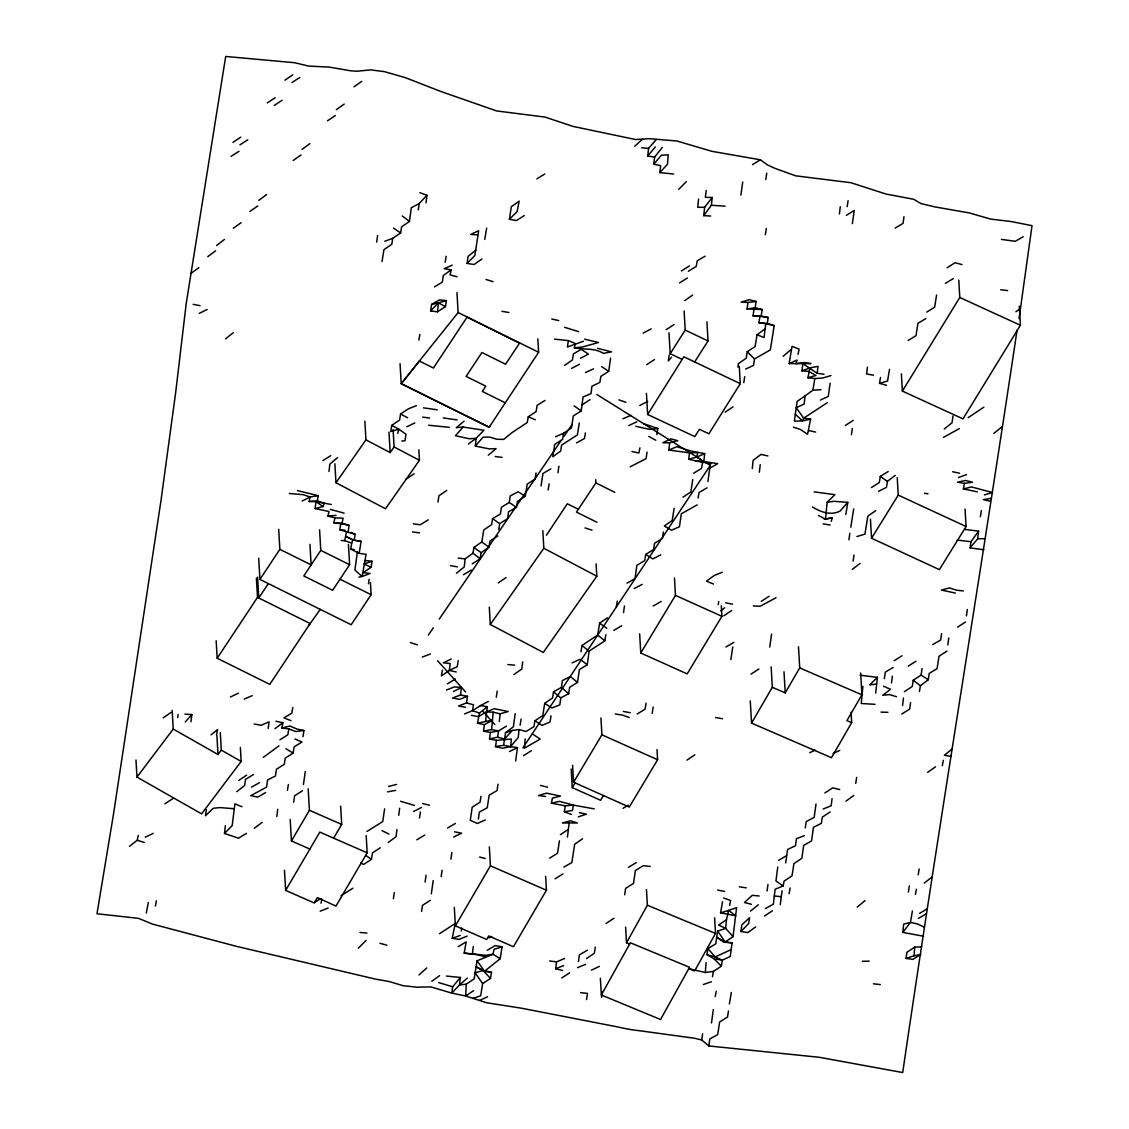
<?xml version="1.0" encoding="UTF-8"?>
<svg xmlns="http://www.w3.org/2000/svg" width="1129" height="1129" viewBox="0 0 1129 1129"><rect width="100%" height="100%" fill="white"/><g stroke="black" fill="none" stroke-linecap="round" stroke-linejoin="round"><path stroke-width="1.5" d="M472.67 998.445L480.7 995.806L482.619 983.627L490.494 978.42L491.454 972.295L483.17 970.573L476.085 966.763L484.524 971.236L500.161 958.761L493.034 954.231L477.059 960.807L474.166 978.857L466.291 984.163L465.67 996.004L486.655 1002.764L521.302 1008.169L618.537 1027.094A78.974 37.85 9 0 0 639.339 1030.706L694.716 1038.271L701.688 1039.978L708.899 1045.962L819.414 1057.309L902.706 1072.55C938.947 824.763 980.071 577.681 1017.088 330.049M814.136 491.863L834.895 494.657L827.148 502.25L825.511 519.157L818.426 515.473M688.634 968.668L705.329 972.492L706.077 962.6M487.333 706.641L479.529 713.076L477.496 723.252L485.569 721.459L487.333 706.641L480.404 705.625L472.515 710.677L464.527 713.937M1019.05 318.618L1032.019 225.659L1011.189 221.552L990.443 219.054L969.486 212.958L934.798 206.889L920.883 203.545L913.77 199.297L885.997 194.047L851.012 182.729L795.677 175.828L774.635 168.235L767.579 165.003L760.41 159.796L711.849 151.314L676.92 140.998L649.33 138.669L635.641 139.544L573.08 126.42L545.081 117.091L496.647 110.938L440.592 91.393L405.466 77.703L384.509 71.663L370.679 69.871L357.018 71.24L350.131 70.718L329.315 67.105L308.654 66.075L294.725 62.744L225.701 56.45L186.229 303.419L175.658 392.666L160.939 500.951L113.507 814.15L96.981 913.77L138.444 918.329L152.514 924.101L236.187 946.271L375.421 979.097L389.293 981.553L403.279 985.73L417.095 987.198L430.812 986.901L451.769 993.111L465.67 996.004L473.545 990.683M485.569 721.459L492.371 720.302L484.44 724.663L483.508 731.14L491.595 729.588L493.204 712.187L486.331 711.905L478.428 716.689L471.47 715.306M525.154 738.945L524.378 748.174L540.212 739.1L533.071 734.358M437.53 311.787L438.334 302.812L446.378 300.639L445.419 306.636L437.53 311.787L430.629 310.997L431.56 304.463L439.463 299.905L446.378 300.639M862.895 686.333L861.258 703.494L875.046 704.341M875.709 693.093L877.416 677.315L860.129 675.227M726.497 919.669L725.693 928.363L733.046 936.689L725.157 941.911L716.717 937.239L717.677 931.129L725.693 928.363L718.637 925.074L726.497 919.669L728.586 910.411L736.602 907.645L733.046 936.689M914.8 947.076L906.926 952.283L905.966 958.408L913.996 955.811L914.8 947.076L921.659 946.906M765.857 322.965L764.065 337.515L757.051 334.763L755.103 346.603L747.229 351.683L746.283 358.203L738.422 363.637L737.971 367.108M710.663 216.048L703.776 215.653L704.609 207.27L712.216 197.504L705.343 197.321L706.246 190.448M698.569 199.057L697.736 207.313L704.609 207.27M923.663 936.266L902.833 932.399L903.68 924.143L910.44 922.393L917.397 923.917L924.453 927.191M752.295 468.563L753.128 460.364L760.96 454.437L767.918 455.918M821.023 389.703L812.88 390.211L805.033 395.94L804.187 403.999L796.227 407.724L794.379 421.145L802.536 420.919L810.608 419.127L807.56 434.256L800.405 429.457L793.419 427.171M830.196 811.906L822.321 817.142L821.376 823.351L813.43 827.303L811.582 840.865L803.679 845.438L801.802 858.365L793.927 863.558L792.008 875.864L784.133 881.072L783.103 885.997L775.115 889.271L773.351 904.146L765.434 908.563M536.049 472.91L535.104 479.021L527.215 484.115L525.295 496.252L518.169 491.792L510.237 495.913L509.292 502.461L501.403 507.231L500.472 513.935L492.569 518.648L491.609 524.618L483.734 529.981L481.801 541.976L473.94 547.438L472.966 553.21L465.12 558.897L464.273 566.885L456.455 573.25M780.252 904.682L782.072 890.753M544.7 703.367L551.827 707.968L559.829 704.891L560.732 697.905L568.677 693.7L569.623 687.378L577.498 682.368L570.3 676.553L562.355 680.604L561.438 687.42L553.52 691.767L552.561 697.934L544.7 703.367L542.781 715.603L534.906 720.754L533.932 726.695L526.029 731.493L519.058 729.574L518.211 737.519L510.562 746.65L502.476 748.259L495.504 746.594L496.464 740.356L511.423 739.029L510.562 746.65L517.477 747.638L515.628 760.988M669.709 442.751L662.85 442.723L670.795 438.871L677.767 440.691L669.709 442.751L668.82 450.062L676.807 446.717L690.793 450.993L704.679 453.604L703.819 461.507L717.677 463.68L709.76 468.21L707.911 481.589M488.278 455.199L496.083 448.665L489.224 448.876L475.323 446.096L476.184 438.278L483.904 430.276L463.116 427.016L456.285 427.679L464.09 421.173M555.567 436.725L563.54 433.254L571.415 428.032L573.334 415.909L581.223 410.914L583.044 396.999L591.031 393.654L591.906 386.217L599.866 382.421L600.826 376.451L608.714 371.314L610.577 358.147M246.39 833.428L238.487 838.17L224.488 833.47L225.348 825.666M481.928 258.964L474.067 264.525L467.138 263.382L474.857 255.535L478.668 230.711L470.708 234.423L477.595 234.917M499.3 721.558L500.175 713.824L508.219 711.524L494.319 708.702L486.331 711.905M703.776 215.653L711.355 205.295L712.216 197.504M662.257 147.419L654.637 157.1L647.707 156.042L648.568 148.393L656.245 139.544M241.916 806.741L234.888 803.876L232.207 825.553L224.488 833.47M426.056 202.895L426.931 195.317L419.917 192.678M759.365 472.204L760.24 464.626M460.35 977.432L459.475 984.996L451.769 993.111L452.715 986.788L460.35 977.432L446.534 976.091M567.407 837.026L569.214 822.956L577.399 822.985L570.399 820.797L562.355 822.999L569.214 822.956M902.579 705.484L903.454 697.976M983.895 549.724L970.065 547.918L977.714 538.716L978.589 531.152L964.745 529.416M465.458 707.262L458.515 706.006L466.517 702.93L467.448 696.283L459.447 699.373L452.503 698.032L460.505 695.027L461.38 687.561L454.479 686.898L446.477 689.988M177.747 717.55L178.1 714.601M785.713 862.965L787.548 849.502L795.508 845.762L796.411 838.692L804.427 835.672M276.817 816.606L277.706 809.267M328.976 471.513L329.851 464.146L337.656 457.499M500.161 958.761L502.095 946.794L494.05 949.306L493.034 954.231L486.232 955.317L472.402 953.878L473.291 946.554M605.836 634.71L604.876 640.82L589.112 651.108L587.292 664.769L579.389 669.582L577.498 682.368M771.601 634.075L769.738 647.086M396.928 829.476L396.039 836.758L388.193 842.474M798.062 354.407L799.078 349.143L792.05 346.335L789.115 363.594L811.017 363.609L804.102 362.592L795.987 363.651L797.088 360.038L789.115 363.594M839.397 214.002L840.286 206.762M190.942 721.784L191.831 714.586L184.944 714.163M522.699 661.904L521.796 669.045L513.935 674.493M673.59 174.021L659.773 172.596L660.677 165.638L653.733 164.241L654.637 157.1M817.142 373.219L818.045 366.346L809.959 367.885L807.912 377.778L815.957 375.421L808.858 371.427L801.957 370.862L802.846 363.707L817.142 373.219L824.057 374.263M852.367 223.627L854.23 210.46L846.341 215.357M398.72 815.293L399.638 808.265M711.496 1022.959L713.345 1009.495M832.059 798.697L831.156 805.767L823.168 809.041M358.895 577.117L362.141 576.51L366.092 554.283L359.177 553.379L361.111 541.398L354.167 540.269L355.141 534.285L348.155 532.309L349.059 525.31L342.073 523.249L333.874 522.854L334.904 517.858L343.089 518.169L342.073 523.249M467.138 263.382L468.041 256.382L475.859 250.158M708.899 1045.962L709.802 1038.962L717.719 1034.587L719.625 1021.999L727.513 1017.031L728.473 1010.977M433.211 880.549L431.349 893.787M478.414 819.033L479.317 812.09L487.248 807.799L489.139 795.197L497.056 790.568L498.002 784.232M562.637 970.488L555.666 968.753L556.583 961.837L564.571 958.521M740.864 195.204L742.727 182.037M334.904 517.858L327.932 516.08L328.976 511.493L315.076 508.572L315.979 501.685L331.192 504.451M730.872 659.604L732.777 647.002M731.169 949.588L730.251 956.489L722.292 960.172L714.036 958.803L706.923 954.725L707.883 948.6L715.786 943.802L716.717 937.239L723.872 942.193L732.086 942.856L731.169 949.588L715.236 956.955L706.923 954.725M830.14 383.197L828.277 396.406L820.317 400.075M867.467 367.108L866.55 373.967L873.493 375.195M947.824 644.871L948.741 638.012M425.125 882.031L426.042 875.215M515.205 713.683L513.342 726.85L505.51 732.707L503.605 745.295L495.504 746.594M891.473 682.904L892.39 676.172M953.003 415.952L952.086 422.698L944.281 429.02M450.951 859.155L451.868 852.437M740.92 931.524L741.838 924.849L749.614 917.694L748.64 923.522L740.92 931.524L747.85 932.568L755.696 926.895M816.013 804.003L814.164 817.382L806.233 821.573L805.287 827.91M903.976 216.697L903.045 223.373L895.142 228.072M623.533 612.638L624.464 606.033M305.31 771.53L303.433 784.528M647.03 452.108L646.098 458.67L630.208 466.785M578.471 961.513L579.403 954.908L587.306 950.237M747.059 309.021L747.991 302.445L756.12 301.471L755.16 307.681L747.059 309.021L762.146 309.529L761.2 315.979L753.015 315.88L753.974 309.755M884.36 678.684L885.291 672.122L893.194 667.437M904.4 691.682L912.274 686.446L913.234 680.208L921.109 675.1L922.04 668.537M268.166 728.36L269.097 721.812L261.124 725.298L254.18 723.971M557.952 472.726L558.897 466.221M848.923 539.817L849.855 533.283M910.581 702.577L909.649 709.111L901.761 714.022M376.634 242.128L377.58 235.651M496.464 740.356L489.506 738.945L490.452 732.453L498.538 730.929L506.427 726.116M624.676 894.817L625.621 888.368L633.51 883.358L635.387 870.544L643.29 865.633L650.205 866.479M745.606 369.084L753.565 365.359L754.511 358.951L770.345 349.891L774.184 325.604L767.226 323.981L768.157 317.517L761.2 315.979M767.043 890.979L767.974 884.529M293.653 802.239L294.598 795.804L302.487 790.766M554.537 339.137L568.353 340.605L567.421 347.012L583.439 341.268M688.648 459.263L689.579 452.842L697.75 452.644L696.692 457.118L688.648 459.263L702.563 462.396L710.776 463.017L709.76 468.21M692.754 479.613L690.849 491.948L682.974 497.183M765.801 179.596L766.746 173.217M777.768 867.016L775.948 880.93L783.103 885.997M941.614 633.581L940.683 640.002L932.766 644.603M360.786 863.078L363.609 864.461L371.497 859.31L372.443 852.974L380.318 847.738M663.386 532.027L662.441 538.364L654.552 543.317L653.606 549.527L645.703 554.438L644.744 560.577L636.841 565.333L634.992 578.584L627.075 583.213M767.226 323.981L758.97 322.739L759.916 316.36L768.157 317.517M418.28 209.853L419.226 203.516L426.931 195.317M437.981 502.066L438.927 495.786L446.802 490.409M441.157 876.584L442.102 870.276M580.983 651.856L581.929 645.534L597.678 635.034L599.612 623.166L607.487 617.817M674.126 508.332L672.207 520.483L664.346 525.987L671.459 530.235L679.432 526.749L681.309 513.766L697.157 504.903M652.209 713.345L653.155 707.022M718.242 604.678L718.721 601.517M919.443 691.512L920.417 685.811L928.25 679.743L929.195 673.448L937.084 668.608L939.003 656.274L946.878 651.137M908.379 892.093L909.325 885.813M486.698 228.143L484.722 239.433M509.405 219.294L511.31 206.748L519.157 201.117L517.138 211.49L509.405 219.294L516.348 220.578L524.237 215.583M489.506 738.945L497.579 737.181L498.538 730.929L491.595 729.588M729.376 1003.949L731.324 992.433M889.511 369.395L887.563 381.052L879.519 383.366L880.493 377.453M966.438 615.813L967.384 609.561M302.981 736.687L303.927 730.463L296.983 729.066L289.941 726.046L281.869 727.979L282.885 722.715L275.928 721.248M384.763 241.296L392.765 238.304L400.64 232.955L401.599 226.816L409.46 221.411L411.295 207.764L419.226 203.516M496.28 697.256L497.226 691.075M550.98 715.842L550.021 722.052L542.033 725.368L534.906 720.754M720.556 912.867L728.586 910.411L735.769 915.76L720.556 912.867L722.532 901.732M936.59 295.092L934.671 307.13L926.782 312.07M970.065 547.918L971.011 541.722L978.589 531.152M265.625 792.516L257.722 797.145L250.765 795.635L266.627 787.096L267.531 780.026L275.476 775.948L276.393 769.315L284.282 764.319L285.242 758.095L293.131 753.099L294.076 746.918L301.979 742.035L294.937 738.987M416.432 405.65L408.43 408.783L400.555 414.033L399.595 420.044L391.735 425.379L390.775 431.546L398.819 429.203L405.974 434.228L405.043 440.733L401.783 441.044M421.583 911.456L422.528 905.303L430.417 900.321M548.158 489.986L549.103 483.833M579.304 422.909L577.371 434.933L561.607 445.08L560.633 451.106L552.787 456.751L554.692 444.389L562.581 439.379L563.54 433.254M586.544 999.588L587.503 993.407L580.588 992.617M595.308 947.132L594.348 953.257L586.487 958.563M701.688 1039.978L702.633 1033.811M888.184 471.541L880.281 476.438L879.322 482.577L871.433 487.53M348.155 532.309L339.829 529.741L340.789 523.644L333.874 522.854M472.275 563.851L480.15 558.784L481.109 552.674L488.97 547.142L489.93 541.087L497.818 535.965M520.116 725.213L521.076 719.088M765.363 234.634L766.323 228.51M980.367 516.687L981.327 510.59M206.438 809.691L205.478 815.745L213.226 808.293L220.056 807.574L233.858 808.731M346.49 531.928L344.712 540.664L341.268 540.551M357.427 551.545L354.901 570.089L362.141 576.51L370.129 573.419L363.228 572.671L371.088 567.322L372.062 561.282L365.147 560.478M445.165 262.337L446.124 256.283M485.004 956.799L478.019 954.824L464.188 953.144L466.164 941.882L458.261 946.638M541.059 485.964L542.95 473.503L550.867 468.874M656.824 434.58L657.784 428.512L643.77 423.714M705.329 972.492L713.443 971.406L721.318 966.212L722.292 960.172L715.236 956.955L707.883 948.6M831 375.548L822.97 377.947L814.828 378.568L812.88 390.211M851.393 434.637L852.353 428.554M845.833 514.415L847.766 502.363L833.964 501.304L827.148 502.25M850.814 527.172L853.693 508.869M853.087 561.085L854.046 555.031M359.177 553.379L350.752 549.075L351.712 543.063L352.841 539.888L361.111 541.398M393.372 898.656L394.331 892.616M419.48 818.031L420.454 812.005M458.205 660.663L457.245 666.689L449.286 670.428L441.425 675.918L442.399 670.217M498.764 529.67L499.724 523.673L507.613 518.62L508.53 511.79L516.447 507.415L517.421 501.488L525.295 496.252M559.448 840.809L557.543 853.185L549.654 858.167M669.257 355.014L668.297 361.012L671.572 357.159M646.056 703.141L645.096 709.139L637.208 714.008M702.563 462.396L701.589 468.394L693.7 473.178M743.771 382.66L744.731 376.649M392.765 238.304L391.805 244.287L383.945 249.664L382.011 261.66M368.435 583.778L369.169 579.29M571.345 814.432L564.331 811.822L565.29 805.852L573.433 805.146L594.249 808.858M847.145 206.635L848.105 200.666M895.269 475.408L887.436 481.377L886.477 487.361L878.517 491.341M855.711 783.413L856.671 777.429M384.622 808.816L382.731 821.559L366.953 831.48M146.318 913.036L148.322 902.48M281.869 727.979L288.798 728.925L287.824 734.796L279.936 739.791M481.025 796.312L480.051 802.169L472.176 807.263L470.299 820.303L477.355 823.464L485.329 819.922M461.281 930.973L461.775 928.038M601.461 997.429L602.434 991.544M912.401 910.976L910.44 922.393L902.833 932.399M918.173 874.848L919.147 869.005M287.415 790.314L288.389 784.528M418.887 340.139L419.861 334.424M544.982 400.428L537.079 405.353L536.134 411.591L528.259 416.756L527.271 422.514L511.522 432.929L503.717 439.393L496.845 439.28L489.845 437.106L482.986 437.191L475.323 446.096M789.115 893.731L790.088 887.987M292.792 707.46L291.818 713.175L283.915 717.889L290.943 720.641M467.138 936.11L459.15 939.342L452.221 938.354L455.297 923.423L439.534 933.669M585.429 432.901L584.441 438.546L576.524 442.864M616.321 606.668L617.309 601.094M977.305 491.807L963.404 488.956L964.392 483.367L972.506 482.224L965.535 480.474L957.463 482.224L964.392 483.367M698.061 498.002L699.063 492.512L706.966 487.841M216.542 734.965L217.544 729.546L211.038 734.894M321.031 903.242L321.779 899.192M155.407 906.121L156.395 900.759M712.441 976.768L713.443 971.406M715.221 996.611L716.223 991.29M942.334 765.66L943.336 760.311M318.265 495.687L310.165 496.986L309.106 501.502L317.249 500.909L318.265 495.687L297.364 490.579M915.379 894.436L916.395 889.257M639.917 447.846L638.901 452.983L631.958 451.544M565.29 805.852L551.404 803.185L552.42 798.104L560.478 796.1L546.577 793.151L538.533 795.522L545.462 796.509M452.193 265.188L444.219 268.702L451.148 269.859L450.132 274.911L457.104 276.76M129.412 846.383L137.23 840.286L138.26 835.347M729.616 905.43L730.632 900.505L723.618 897.978M597.58 348.339L611.523 351.853L603.436 353.363C594.235 347.605 584.201 349.919 574.336 347.831L575.395 343.541L568.353 340.605M397.747 433.338L398.819 429.203L391.735 425.379M831.198 521.33L832.299 517.788L824.198 519.185M315.076 508.572L323.134 506.526L324.249 503.153L317.249 500.909M600.36 978.208L601.334 995.002L660.55 1019.501L689.565 967.299L630.349 942.786L629.643 944.056L626.51 942.757L647.383 905.218L646.465 889.553M601.334 995.002L629.643 944.056M714.615 917.75L715.518 933.415L694.645 970.954L688.873 968.555M851.083 712.343L851.675 722.659L831.452 757.7L751.547 723.11L750.263 700.926M751.547 723.11L772.321 687.293L771.149 666.816M772.321 687.293L785.219 692.867L799.713 667.902L798.499 646.804M860.651 672.94L861.907 694.815L846.933 720.612L851.675 722.659M545.632 876.4L546.436 890.216L513.455 946.723L488.716 935.941L486.641 939.469L455.382 925.865L490.423 865.83L489.337 846.835M309.882 849.05L291.437 840.978L309.417 810.297L308.175 788.776M285.637 890.414L319.817 832.101L367.165 852.818L335.948 906.093L317.39 897.611L314.257 902.946L285.637 890.414L284.48 870.247M333.634 838.155L341.692 824.41L340.633 806.106M657.022 749.585L657.6 759.732L629.262 807.08L573.574 782.214L601.912 734.838L600.938 717.945M603.451 795.55L600.614 800.292L572.276 787.647L575.113 782.891M721.304 605.765L721.911 616.293L687.18 673.9L640.764 653.014L675.467 595.392L674.465 577.907M1019.304 306.157L1020.404 325.251L962.995 418.873L902.381 391.086L959.791 297.477L958.789 280.119M965.055 509.052L966.071 526.523L939.37 569.637L871.546 538.223L898.247 495.109L897.23 477.652M647.651 414.498L683.821 356.778L740.271 383.662L708.871 433.776L699.401 429.316L694.829 436.613L647.651 414.498L646.437 393.372M682.17 359.403L670.189 353.702L685.204 330.091L684.103 310.955M694.66 361.943L708.024 340.944L706.923 321.807M505.284 402.813L489.182 427.242L401.331 383.677L419.381 361.04L433.437 368.012L467.067 317.15L519.523 343.16L505.566 364.244L481.928 352.516L466.122 376.394L485.795 386.16L482.309 391.424L505.284 402.813L538.618 352.248L537.841 338.883M216.161 640.764L217.177 658.235L269.775 684.372L310.122 623.504L257.511 597.382L256.396 578.175M370.425 582.564L371.116 594.687L351.19 624.746L259.924 579.403L279.851 549.329L278.694 529.261M217.177 658.235L257.511 597.382M268.349 583.58L258.781 598.017L257.567 577.074M319.578 529.84L320.763 550.373L303.8 575.959L332.646 590.298L349.609 564.712L348.438 544.305M320.241 609.378L308.598 625.791M489.986 426.028L489.182 427.242L401.204 383.705L400.047 363.665M546.422 535.202L567.322 503.774L578.246 509.207M595.717 479.726L595.9 482.902L576.482 512.086L596.973 522.304M522.854 747.948L710.254 465.36L704.284 461.634M428.357 635.077L433.31 627.823M439.252 619.101L561.141 440.522M564.119 436.161L572.05 424.546M418.831 449.808L419.423 460.279L385.525 508.756L335.962 482.732L365.937 439.873L364.865 421.103M365.937 439.873L390.154 452.588L394.092 446.957L393.09 429.528M596.098 563.865L596.804 576.199L543.303 652.435L490.311 624.506L543.825 548.271L542.809 530.658M240.364 747.483L241.169 761.44L201.597 813.854L136.962 777.105L173.231 729.052L172.158 710.381M173.231 729.052L217.996 754.511L221.298 750.136L220.296 732.707M401.204 383.705L458.12 312.564L456.963 292.524M647.707 156.042L655.356 146.925M653.733 164.241L661.396 155.195L668.241 154.885L667.465 164.269L659.773 172.596M463.116 427.016L455.439 435.766L469.354 438.772L476.184 438.278L468.337 443.993M847.766 502.363L840.089 511.084C830.648 515.897 820.797 511.959 812.386 507.006M185.255 721.995L191.831 714.586M519.058 729.574L512.241 730.449L504.564 739.043L497.579 737.181M430.629 310.997L438.334 302.812L445.419 306.636M678.727 189.319L686.446 181.571M358.274 948.219L366.008 940.513M877.416 677.315L869.683 684.936L876.499 684.061M634.71 146.234L642.486 139.234M419 974.934L426.776 967.92M467.251 978.123L459.475 984.996L466.291 984.163M783.131 356.312L790.921 349.651M857.236 907.123L865.04 900.575M993.901 433.367L1001.719 427.002M952.156 748.95L944.352 755.273L951.281 756.43M263.283 757.418L278.976 745.832M750.531 911.075L758.349 904.781M720.725 610.902L724.635 607.769M225.546 338.855L233.364 332.632M236.808 791.669L244.626 785.459L245.572 779.306L253.475 774.565M924.214 883.146L932.032 876.993M216.585 245.473L224.417 239.475M852.254 569.397L860.086 563.413M275.039 728.614L282.885 722.715M254.279 828.305L262.111 822.406M207.75 256.678L215.583 250.807M258.795 200.369L266.642 194.541M757.051 334.763L764.883 328.976M431.8 981.341L439.647 975.611M301.993 149.395L309.84 143.651M845.931 801.167L853.778 795.465M191.041 273.331L198.887 267.658M451.148 269.859L443.302 275.49L442.37 282.081L434.467 286.879M336.329 109.682L344.19 104.08M233.266 228.27L241.112 222.695M1015.874 311.773L1019.797 308.993M163.239 717.861L171.1 712.343M353.984 86.834L361.844 81.33M927.671 772.321L935.532 766.817M293.145 160.473L301.006 154.998M249.946 211.391L257.807 205.93M684.781 300.582L692.641 295.121M498.214 582.945L506.088 577.526M805.033 395.94L797.159 401.359L796.227 407.724L803.693 418.182L810.608 419.127M875.709 510.689L867.848 516.122L864.955 534.13L856.911 536.529M582.55 838.791L574.689 844.21L571.824 862.612L563.907 867.086M564.542 365.401L572.417 359.982L573.377 353.913L581.294 349.341L588.435 354.139L580.489 358.274M827.331 402.658L803.693 418.182L802.536 420.919L795.282 414.16M284.931 80.173L292.806 74.81M983.895 407.146L968.146 417.659M723.788 615.827L731.663 610.507M686.94 760.142L694.815 754.821M725.185 412.141L733.06 406.835M327.495 120.803L335.355 115.511M238.769 780.393L246.644 775.129M274.291 105.463L282.165 100.213M232.913 142.381L240.787 137.131M406.257 479.021L414.131 473.785M560.407 834.67L568.282 829.462M352.883 888.241L341.043 895.706M267.277 102.937L275.151 97.757M646.592 364.738L654.481 359.558M845.311 425.52L853.199 420.355M666.166 329.696L674.055 324.531M606.047 923.437L613.922 918.272M561.762 977.982L569.637 972.831M239.927 144.907L247.801 139.77M761.228 601.418L769.103 596.267M751.011 674.14L758.886 668.975M582.183 404.803L590.058 399.666M164.905 803.806L172.779 798.669M824.862 792.953L832.736 787.83L839.708 789.566M764.559 915.972L772.434 910.835M957.604 627.145L965.478 622.023M291.945 82.53L299.82 77.478M231.092 156.352L238.981 151.314M523.503 755.682L531.392 750.644M947.132 267.771L955.007 262.747L961.979 264.567M681.436 270.946L689.325 265.964M679.517 282.942L687.406 277.974M894.126 660.761L902.015 655.78M908.168 666.166L916.056 661.199M536.854 178.904L544.742 173.979M322.795 460.646L330.684 455.707M428.216 519.848L420.327 524.773L413.397 523.828M447.437 683.849L455.326 678.966M555.087 878.799L562.99 873.902M688.323 271.27L696.226 266.43L697.214 260.813L705.117 256.198M908.125 340.492L916.028 335.666L917.933 323.303L925.836 318.604M752.507 164.58L760.41 159.796M416.813 839.821L424.716 835.037M314.13 902.635L320.721 898.642M945.41 283.365L953.313 278.623M622.996 808.308L628.26 805.16M628.345 867.368L636.248 862.627M919.415 913.516L927.318 908.774M778.685 860.312L786.588 855.584M487.248 950.265L495.151 945.566L502.095 946.794M613.767 630.419L621.67 625.734M463.412 574.76L471.315 570.074M447.536 828.051L455.439 823.422M725.905 646.988L733.822 642.415M653.239 605.991L661.157 601.447M918.385 918.371L926.302 913.827M1023.184 236.78L1015.267 241.296L1001.423 239.404M489.153 937.945L491.792 936.435M251.584 787.111L259.501 782.637M943.449 437.375L959.297 428.639M643.149 333.126L651.08 328.892M571.584 368.407L579.53 364.258M634.258 588.534L642.189 584.385M480.404 705.625L488.349 701.476M660.775 554.847L652.83 558.897L645.703 554.438M639.776 405.48L647.721 401.43M809.803 752.718L815.096 750.051M302.205 500.98L310.165 496.986L303.165 494.685L289.349 493.472M413.553 811.441L421.498 807.489M199.226 313.396L207.172 309.459M453.435 691.47L461.38 687.561M509.532 751.519L517.477 747.638M145.232 837.224L153.191 833.357M453.604 837.041L461.563 833.188L454.62 831.833M406.849 426.762L414.809 422.938M833.117 753.551L839.75 750.376M451.247 659.011L443.288 662.808L450.189 663.513L449.286 670.428L456.243 671.967M591.398 970.178L599.358 966.396M230.387 697.002L238.346 693.234M628.825 425.548L636.784 421.794M585.556 372.485L593.529 368.858M479.656 1000.365L487.615 996.738M572.135 662.864L580.094 659.251L587.292 664.769M776.06 597.735L760.184 606.217L753.311 605.92M704.679 453.604L696.692 457.118L703.819 461.507L695.605 460.787M622.883 418.774L630.857 415.401M244.245 699.063L252.233 695.69M577.512 967.652L585.514 964.406M722.264 572.248L714.276 575.465L706.429 581.167L713.457 584.032M555.666 968.753L563.667 965.563M320.184 911.159L328.172 908.041M422.345 657.05L430.347 654.001M801.957 370.862L809.959 367.885M452.221 938.354L460.237 935.419M958.507 477.482L966.509 474.632M703.409 984.516L711.425 981.708M505.51 732.707L512.241 730.449M578.344 816.831L586.374 814.164L579.417 812.697M372.062 561.282L364.032 563.921L371.088 567.322M984.361 494.925L992.391 492.54L971.476 486.938L963.404 488.956M388.574 786.447L396.632 784.401M431.56 304.463L438.334 302.812M551.404 803.185L559.476 801.364L573.433 805.146L572.431 810.467L564.331 811.822M913.996 955.811L920.784 954.414L912.895 959.382L905.966 958.408M825.511 519.157L832.299 517.788M387.572 791.881L395.658 790.385M991.417 498.326L983.317 499.639L990.274 501.22M303.927 730.463L295.812 731.536L288.798 728.925M657.784 428.512L649.655 429.387L635.74 426.268M574.336 347.831L582.465 346.984L598.553 342.496L584.639 339.194M327.932 516.08L336.061 515.36M862.316 961.315L869.175 961.146M711.355 205.295L725.143 206.113M977.714 538.716L984.573 538.731M449.398 427.355L428.681 425.238M309.106 501.502L315.979 501.685L323.134 506.526M881.043 712.117L887.93 712.314M758.97 322.739L764.135 322.908M747.991 302.445L741.118 302.12L749.148 299.707L756.12 301.471M423.417 407.837L437.276 409.813M753.015 315.88L759.916 316.36M359.996 932.469L366.897 933.048M464.188 953.144L472.402 953.878M641.667 147.758L648.568 148.393M668.82 450.062L689.579 452.842M774.198 896.017L781.099 896.666M507.81 664.529L514.711 665.179M759.154 895.989L752.253 895.325L744.477 902.494L751.462 904.315M339.829 529.741L345.008 530.249M963.376 590.919L956.461 590.227L949.461 587.913L941.417 590.072L955.317 593.064M443.302 417.942L457.146 419.917M1000.703 289.772L1007.618 290.534M873.409 983.811L880.324 984.587M807.912 377.778L814.828 378.568M957.18 540.057L971.011 541.722M458.205 558.093L465.12 558.897M924.58 493.359L928.038 493.768M495.222 456.539L502.137 457.386M549.668 960.977L556.583 961.837M422.655 417.123L429.57 418.026M412.551 531.942L419.48 532.874M732.086 942.856L725.157 941.911L717.677 931.129M350.752 549.075L354.21 549.555M615.291 714.022L622.22 715.024L629.234 717.536M739.326 886.801L746.255 887.846M491.454 972.295L484.524 971.236L477.059 960.807M823.154 523.828L830.097 525.027M501.925 311.308L508.869 312.507M450.471 565.657L457.4 566.857M715.56 717.508L722.504 718.736M460.505 695.027L467.448 696.283M623.321 711.425L630.264 712.724M193.144 304.35L200.087 305.677M483.508 731.14L490.452 732.453M725.665 602.83L732.608 604.156M503.605 745.295L510.562 746.65M717.607 890.089L724.55 891.43M340.789 523.644L349.059 525.31M477.496 723.252L484.44 724.663M952.608 471.739L959.565 473.206M808.646 430.558L815.604 432.068M551.756 318.999L558.714 320.565M578.641 331.644L564.655 327.325M344.105 513.102L330.162 509.362M493.204 712.187L500.175 713.824M400.541 801.28L414.512 805.443M422.585 803.523L429.542 805.273M540.579 785.431L547.551 787.195M479.613 857.066L485.188 858.477M438.744 982.625L452.715 986.788M755.16 307.681L762.146 309.529M466.517 702.93L473.488 704.792L472.515 710.677L479.529 713.076M879.519 383.366L886.505 385.285M379.908 943.265L386.88 945.199M137.23 840.286L144.23 842.403M486.049 279.512L493.034 281.643M896.525 696.762L889.525 694.575L882.709 695.337L890.527 689.283L883.485 686.206M767.522 323.487L774.184 325.604M584.991 527.935L591.991 530.15M410.406 642.599L417.405 644.828M618.847 399.849L625.861 402.234M344.712 540.664L351.712 543.063M647.383 905.218L715.518 933.415M528.259 416.756L535.301 419.79M799.713 667.902L861.907 694.815M490.423 865.83L546.436 890.216M309.417 810.297L341.692 824.41M601.912 734.838L657.6 759.732M675.467 595.392L721.911 616.293M354.167 540.269L345.77 536.458L352.841 539.888M959.791 297.477L1020.404 325.251M350.936 532.352L355.141 534.285M898.247 495.109L966.071 526.523M685.204 330.091L708.024 340.944M381.955 830.648L389.011 834.063M458.12 312.564L538.618 352.248M320.763 550.373L349.609 564.712M279.851 549.329L311.138 564.881L309.953 544.347M339.998 579.219L371.116 594.687M595.9 482.902L614.811 492.329M400.555 414.033L407.64 417.758M394.092 446.957L419.423 460.279M543.825 548.271L596.804 576.199M648.752 436.401L655.836 440.254M221.298 750.136L241.169 761.44M286.004 748.753L293.131 753.099M596.832 394.473L701.292 459.771M921.109 675.1L928.25 679.743M601.574 366.629L608.714 371.314M393.485 228.072L400.64 232.955M365.782 855.415L371.497 859.31M880.281 476.438L887.436 481.377M509.292 502.461L516.447 507.415M492.569 518.648L499.724 523.673M574.068 405.875L581.223 410.914M599.612 623.166L606.781 628.246M481.801 541.976L488.97 547.142M473.94 547.438L481.109 552.674M402.277 215.964L409.46 221.411M472.966 553.21L480.15 558.784M581.929 645.534L589.112 651.108M913.234 680.208L920.417 685.811M597.678 635.034L604.876 640.82M553.52 691.767L560.732 697.905M561.438 687.42L568.677 693.7M747.229 351.683L754.511 358.951M714.036 958.803L721.318 966.212M490.494 978.42L483.17 970.573L475.126 972.761L482.619 983.627M437.6 660.733L465.642 692.021M483.17 711.58L494.855 724.606M901.394 373.868L902.381 391.086M870.445 519.171L871.546 538.223M784.006 671.769L785.219 692.867M739.283 366.459L740.271 383.662M668.975 332.829L670.189 353.702M639.649 633.778L640.764 653.014M625.607 927.092L626.51 942.757M572.601 765.321L573.574 782.214M571.203 769.061L572.276 787.647M489.309 607.12L490.311 624.506M454.31 907.321L455.382 925.865M388.983 432.125L390.154 452.588M366.177 835.531L367.165 852.818M334.876 463.793L335.962 482.732M290.195 819.456L291.437 840.978M258.696 558.262L259.924 579.403M216.923 735.826L217.996 754.511M135.974 759.986L136.962 777.105"/></g></svg>
